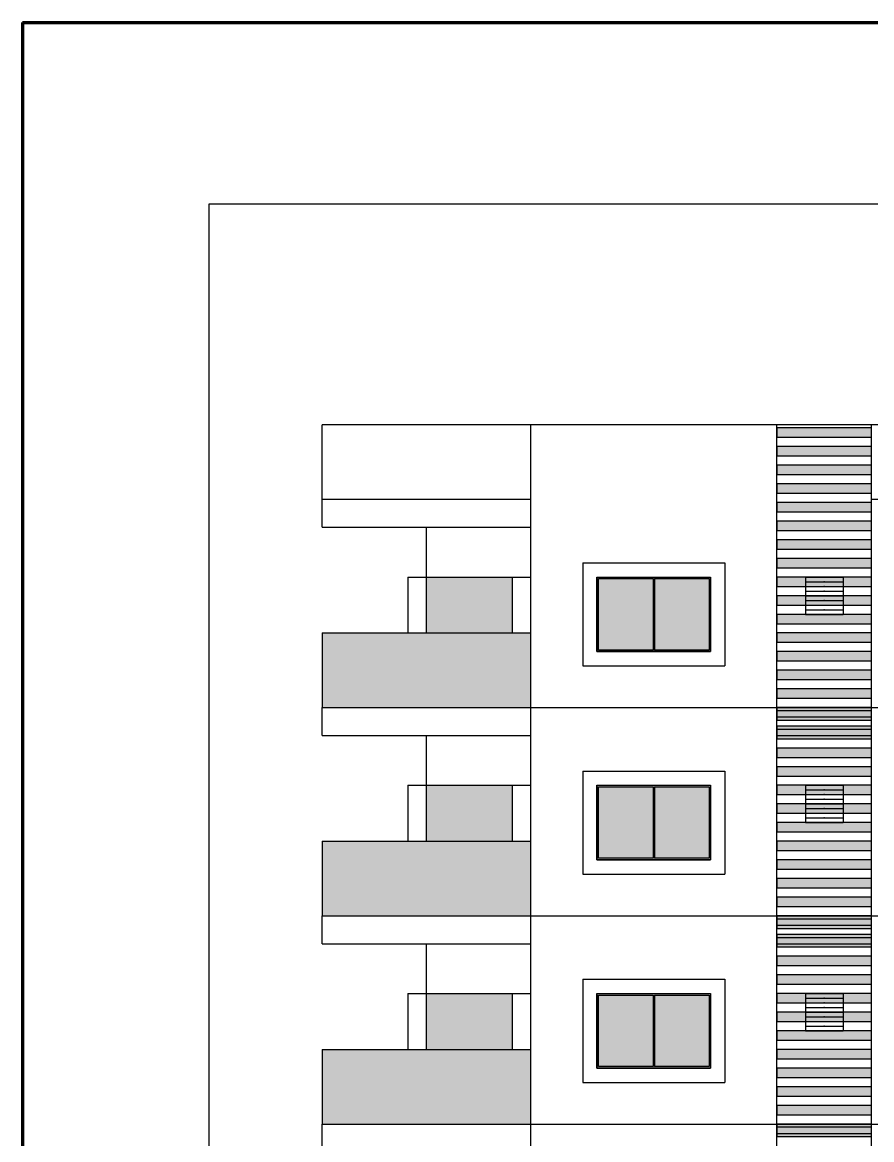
# Model space of a CAD drawing. Header units: metres. Extents: x 619 to 842, y 1450 to 1542.
# Drawn here: x 697.71 to 711.38, y 1523.83 to 1541.81 of the extents above; entities that cross this region are included whole.
import ezdxf

# ---------------------------------------------------------------- set-up
doc = ezdxf.new("R2010")
doc.units = ezdxf.units.M
doc.header["$LTSCALE"] = 0.5
doc.header["$MEASUREMENT"] = 0
doc.layers.add('_Floor', color=153, linetype='Continuous')

msp = doc.modelspace()

# ---------------------------------------------------------------- hatches: boundary and pattern name
h = msp.add_hatch(color=9)
h.dxf.hatch_style = 1
h.paths.add_polyline_path([(711.37715, 1535.28149), (709.85308, 1535.28149), (709.85308, 1535.13149), (711.37715, 1535.13149)])
h = msp.add_hatch(color=9)
h.dxf.hatch_style = 1
h.paths.add_polyline_path([(711.37715, 1534.98149), (709.85308, 1534.98149), (709.85308, 1534.83149), (711.37715, 1534.83149)])
h = msp.add_hatch(color=9)
h.dxf.hatch_style = 1
h.paths.add_polyline_path([(711.37715, 1534.68149), (709.85308, 1534.68149), (709.85308, 1534.53149), (711.37715, 1534.53149)])
h = msp.add_hatch(color=9)
h.dxf.hatch_style = 1
h.paths.add_polyline_path([(711.37715, 1534.38149), (709.85308, 1534.38149), (709.85308, 1534.23149), (711.37715, 1534.23149)])
h = msp.add_hatch(color=9)
h.dxf.hatch_style = 1
h.paths.add_polyline_path([(711.37715, 1534.08149), (709.85308, 1534.08149), (709.85308, 1533.93149), (711.37715, 1533.93149)])
h = msp.add_hatch(color=9)
h.dxf.hatch_style = 1
h.paths.add_polyline_path([(711.37715, 1533.78149), (709.85308, 1533.78149), (709.85308, 1533.63149), (711.37715, 1533.63149)])
h = msp.add_hatch(color=9)
h.dxf.hatch_style = 1
h.paths.add_polyline_path([(711.37715, 1533.48149), (709.85308, 1533.48149), (709.85308, 1533.33149), (711.37715, 1533.33149)])
h = msp.add_hatch(color=9)
h.dxf.hatch_style = 1
h.paths.add_polyline_path([(711.37715, 1533.18149), (709.85308, 1533.18149), (709.85308, 1533.03149), (711.37715, 1533.03149)])
h = msp.add_hatch(color=131)
h.dxf.hatch_style = 1
h.paths.add_polyline_path([(705.89048, 1530.78149), (705.89048, 1531.98149), (702.53752, 1531.98149), (702.53752, 1530.78149)])
h.paths.add_polyline_path([(707.85928, 1532.85649), (706.98233, 1532.85649), (706.98233, 1531.70649), (707.85928, 1531.70649)])
h.paths.add_polyline_path([(707.88428, 1531.70649), (708.76122, 1531.70649), (708.76122, 1532.85649), (707.88428, 1532.85649)])
h.paths.add_polyline_path([(713.66326, 1531.98149), (713.66326, 1532.78149), (712.23919, 1532.78149), (712.23919, 1531.98149)])
h.paths.add_polyline_path([(715.08733, 1531.98149), (715.08733, 1532.78149), (713.68826, 1532.78149), (713.68826, 1531.98149)])
h.paths.add_polyline_path([(712.3288, 1531.90649), (712.3288, 1531.77836), (713.66326, 1531.77836), (713.66326, 1531.90649)])
h.paths.add_polyline_path([(713.68826, 1531.90649), (713.68826, 1531.77836), (714.99772, 1531.77836), (714.99772, 1531.90649)])
h.paths.add_polyline_path([(713.68826, 1531.75336), (713.68826, 1531.63774), (715.08733, 1531.63774), (715.08733, 1531.75336), (715.03435, 1531.75336), (715.03435, 1531.74315), (714.99772, 1531.74315), (714.99772, 1531.75336)])
h.paths.add_polyline_path([(712.3288, 1531.75336), (712.3288, 1531.74315), (712.29218, 1531.74315), (712.29218, 1531.75336), (712.23919, 1531.75336), (712.23919, 1531.63774), (713.66326, 1531.63774), (713.66326, 1531.75336)])
h.paths.add_polyline_path([(713.66326, 1531.49711), (713.66326, 1531.61274), (712.23919, 1531.61274), (712.23919, 1531.49711)])
h.paths.add_polyline_path([(713.68826, 1531.61274), (713.68826, 1531.49711), (715.08733, 1531.49711), (715.08733, 1531.61274)])
h.paths.add_polyline_path([(715.08733, 1531.35649), (715.08733, 1531.47211), (713.68826, 1531.47211), (713.68826, 1531.35649)])
h.paths.add_polyline_path([(712.23919, 1531.77836), (712.29218, 1531.77836), (712.29218, 1531.90649), (712.23919, 1531.90649)])
h.paths.add_polyline_path([(715.08733, 1531.77836), (715.08733, 1531.90649), (715.03435, 1531.90649), (715.03435, 1531.77836)])
h.paths.add_polyline_path([(713.66326, 1531.35649), (713.66326, 1531.47211), (712.23919, 1531.47211), (712.23919, 1531.35649)])
h.paths.add_polyline_path([(713.66326, 1531.21586), (713.66326, 1531.33149), (712.23919, 1531.33149), (712.23919, 1531.21586)])
h.paths.add_polyline_path([(713.66326, 1531.07524), (713.66326, 1531.19086), (712.23919, 1531.19086), (712.23919, 1531.07524)])
h.paths.add_polyline_path([(713.68826, 1531.19086), (713.68826, 1531.07524), (715.08733, 1531.07524), (715.08733, 1531.19086)])
h.paths.add_polyline_path([(713.68826, 1531.33149), (713.68826, 1531.21586), (715.08733, 1531.21586), (715.08733, 1531.33149)])
h.paths.add_polyline_path([(712.23919, 1530.90961), (712.23919, 1530.78149), (713.66326, 1530.78149), (713.66326, 1530.90961)])
h.paths.add_polyline_path([(713.66326, 1530.93461), (713.66326, 1531.05024), (712.23919, 1531.05024), (712.23919, 1530.93461)])
h.paths.add_polyline_path([(715.08733, 1530.93461), (715.08733, 1531.05024), (713.68826, 1531.05024), (713.68826, 1530.93461)])
h.paths.add_polyline_path([(715.08733, 1530.78149), (715.08733, 1530.90961), (713.68826, 1530.90961), (713.68826, 1530.78149)])
h.paths.add_polyline_path([(717.76576, 1532.85649), (717.19363, 1532.85649), (717.19363, 1531.98149), (717.76576, 1531.98149)])
h.paths.add_polyline_path([(717.79076, 1531.98149), (718.36289, 1531.98149), (718.36289, 1532.85649), (717.79076, 1532.85649)])
at = {"true_color": 0x9898cc}
h = msp.add_hatch(color=253, dxfattribs=at)
h.dxf.hatch_style = 1
h.paths.add_polyline_path([(704.214, 1532.88149), (704.214, 1531.98149), (705.59048, 1531.98149), (705.59048, 1532.88149)])
h.paths.add_polyline_path([(736.82919, 1531.98149), (736.82919, 1532.88149), (736.74048, 1532.88149), (735.45271, 1532.88149), (735.45271, 1531.98149)])
at = {"true_color": 0x636466}
h = msp.add_hatch(color=251, dxfattribs=at)
h.dxf.hatch_style = 1
h.paths.add_polyline_path([(706.95733, 1531.68149), (708.78622, 1531.68149), (708.78622, 1532.88149), (706.95733, 1532.88149)])
h.paths.add_polyline_path([(707.85928, 1532.85649), (706.98233, 1532.85649), (706.98233, 1531.70649), (707.85928, 1531.70649)], flags=16)
h.paths.add_polyline_path([(707.88428, 1532.85649), (708.76122, 1532.85649), (708.76122, 1531.70649), (707.88428, 1531.70649)], flags=16)
h = msp.add_hatch(color=9)
h.dxf.hatch_style = 1
h.paths.add_polyline_path([(711.37715, 1532.88149), (709.85308, 1532.88149), (709.85308, 1532.73149), (711.37715, 1532.73149)])
h = msp.add_hatch(color=9)
h.dxf.hatch_style = 1
h.paths.add_polyline_path([(711.37715, 1532.58149), (709.85308, 1532.58149), (709.85308, 1532.43149), (711.37715, 1532.43149)])
h = msp.add_hatch(color=9)
h.dxf.hatch_style = 1
h.paths.add_polyline_path([(711.37715, 1532.28149), (709.85308, 1532.28149), (709.85308, 1532.13149), (711.37715, 1532.13149)])
h = msp.add_hatch(color=9)
h.dxf.hatch_style = 1
h.paths.add_polyline_path([(711.37715, 1531.98149), (709.85308, 1531.98149), (709.85308, 1531.83149), (711.37715, 1531.83149)])
h = msp.add_hatch(color=9)
h.dxf.hatch_style = 1
h.paths.add_polyline_path([(711.37715, 1531.68149), (709.85308, 1531.68149), (709.85308, 1531.53149), (711.37715, 1531.53149)])
h = msp.add_hatch(color=9)
h.dxf.hatch_style = 1
h.paths.add_polyline_path([(711.37715, 1531.38149), (709.85308, 1531.38149), (709.85308, 1531.23149), (711.37715, 1531.23149)])
h = msp.add_hatch(color=9)
h.dxf.hatch_style = 1
h.paths.add_polyline_path([(711.37715, 1531.08149), (709.85308, 1531.08149), (709.85308, 1530.93149), (711.37715, 1530.93149)])
h = msp.add_hatch(color=9)
h.dxf.hatch_style = 1
h.paths.add_polyline_path([(711.37715, 1530.78149), (709.85308, 1530.78149), (709.85308, 1530.63149), (711.37715, 1530.63149)])
h = msp.add_hatch(color=9)
h.dxf.hatch_style = 1
h.paths.add_polyline_path([(711.37715, 1530.72949), (709.85308, 1530.72949), (709.85308, 1530.57949), (711.37715, 1530.57949)])
h = msp.add_hatch(color=9)
h.dxf.hatch_style = 1
h.paths.add_polyline_path([(711.37715, 1530.48149), (709.85308, 1530.48149), (709.85308, 1530.33149), (711.37715, 1530.33149)])
h = msp.add_hatch(color=9)
h.dxf.hatch_style = 1
h.paths.add_polyline_path([(711.37715, 1530.42949), (709.85308, 1530.42949), (709.85308, 1530.27949), (711.37715, 1530.27949)])
h = msp.add_hatch(color=9)
h.dxf.hatch_style = 1
h.paths.add_polyline_path([(711.37715, 1530.12949), (709.85308, 1530.12949), (709.85308, 1529.97949), (711.37715, 1529.97949)])
h = msp.add_hatch(color=9)
h.dxf.hatch_style = 1
h.paths.add_polyline_path([(711.37715, 1529.82949), (709.85308, 1529.82949), (709.85308, 1529.67949), (711.37715, 1529.67949)])
h = msp.add_hatch(color=131)
h.dxf.hatch_style = 1
h.paths.add_polyline_path([(705.89048, 1527.42949), (705.89048, 1528.62949), (702.53752, 1528.62949), (702.53752, 1527.42949)])
h.paths.add_polyline_path([(707.85928, 1529.50449), (706.98233, 1529.50449), (706.98233, 1528.35449), (707.85928, 1528.35449)])
h.paths.add_polyline_path([(707.88428, 1528.35449), (708.76122, 1528.35449), (708.76122, 1529.50449), (707.88428, 1529.50449)])
h.paths.add_polyline_path([(713.66326, 1528.62949), (713.66326, 1529.42949), (712.23919, 1529.42949), (712.23919, 1528.62949)])
h.paths.add_polyline_path([(715.08733, 1528.62949), (715.08733, 1529.42949), (713.68826, 1529.42949), (713.68826, 1528.62949)])
h.paths.add_polyline_path([(712.3288, 1528.55449), (712.3288, 1528.42636), (713.66326, 1528.42636), (713.66326, 1528.55449)])
h.paths.add_polyline_path([(713.68826, 1528.55449), (713.68826, 1528.42636), (714.99772, 1528.42636), (714.99772, 1528.55449)])
h.paths.add_polyline_path([(713.68826, 1528.40136), (713.68826, 1528.28574), (715.08733, 1528.28574), (715.08733, 1528.40136), (715.03435, 1528.40136), (715.03435, 1528.39115), (714.99772, 1528.39115), (714.99772, 1528.40136)])
h.paths.add_polyline_path([(712.3288, 1528.40136), (712.3288, 1528.39115), (712.29218, 1528.39115), (712.29218, 1528.40136), (712.23919, 1528.40136), (712.23919, 1528.28574), (713.66326, 1528.28574), (713.66326, 1528.40136)])
h.paths.add_polyline_path([(713.66326, 1528.14511), (713.66326, 1528.26074), (712.23919, 1528.26074), (712.23919, 1528.14511)])
h.paths.add_polyline_path([(713.68826, 1528.26074), (713.68826, 1528.14511), (715.08733, 1528.14511), (715.08733, 1528.26074)])
h.paths.add_polyline_path([(715.08733, 1528.00449), (715.08733, 1528.12011), (713.68826, 1528.12011), (713.68826, 1528.00449)])
h.paths.add_polyline_path([(712.23919, 1528.42636), (712.29218, 1528.42636), (712.29218, 1528.55449), (712.23919, 1528.55449)])
h.paths.add_polyline_path([(715.08733, 1528.42636), (715.08733, 1528.55449), (715.03435, 1528.55449), (715.03435, 1528.42636)])
h.paths.add_polyline_path([(713.66326, 1528.00449), (713.66326, 1528.12011), (712.23919, 1528.12011), (712.23919, 1528.00449)])
h.paths.add_polyline_path([(713.66326, 1527.86386), (713.66326, 1527.97949), (712.23919, 1527.97949), (712.23919, 1527.86386)])
h.paths.add_polyline_path([(713.66326, 1527.72324), (713.66326, 1527.83886), (712.23919, 1527.83886), (712.23919, 1527.72324)])
h.paths.add_polyline_path([(713.68826, 1527.83886), (713.68826, 1527.72324), (715.08733, 1527.72324), (715.08733, 1527.83886)])
h.paths.add_polyline_path([(713.68826, 1527.97949), (713.68826, 1527.86386), (715.08733, 1527.86386), (715.08733, 1527.97949)])
h.paths.add_polyline_path([(712.23919, 1527.55761), (712.23919, 1527.42949), (713.66326, 1527.42949), (713.66326, 1527.55761)])
h.paths.add_polyline_path([(713.66326, 1527.58261), (713.66326, 1527.69824), (712.23919, 1527.69824), (712.23919, 1527.58261)])
h.paths.add_polyline_path([(715.08733, 1527.58261), (715.08733, 1527.69824), (713.68826, 1527.69824), (713.68826, 1527.58261)])
h.paths.add_polyline_path([(715.08733, 1527.42949), (715.08733, 1527.55761), (713.68826, 1527.55761), (713.68826, 1527.42949)])
h.paths.add_polyline_path([(717.76576, 1529.50449), (717.19363, 1529.50449), (717.19363, 1528.62949), (717.76576, 1528.62949)])
h.paths.add_polyline_path([(717.79076, 1528.62949), (718.36289, 1528.62949), (718.36289, 1529.50449), (717.79076, 1529.50449)])
at = {"true_color": 0x9898cc}
h = msp.add_hatch(color=253, dxfattribs=at)
h.dxf.hatch_style = 1
h.paths.add_polyline_path([(704.214, 1529.52949), (704.214, 1528.62949), (705.59048, 1528.62949), (705.59048, 1529.52949)])
h.paths.add_polyline_path([(736.82919, 1528.62949), (736.82919, 1529.52949), (736.74048, 1529.52949), (735.45271, 1529.52949), (735.45271, 1528.62949)])
at = {"true_color": 0x636466}
h = msp.add_hatch(color=251, dxfattribs=at)
h.dxf.hatch_style = 1
h.paths.add_polyline_path([(706.95733, 1528.32949), (708.78622, 1528.32949), (708.78622, 1529.52949), (706.95733, 1529.52949)])
h.paths.add_polyline_path([(707.85928, 1529.50449), (706.98233, 1529.50449), (706.98233, 1528.35449), (707.85928, 1528.35449)], flags=16)
h.paths.add_polyline_path([(707.88428, 1529.50449), (708.76122, 1529.50449), (708.76122, 1528.35449), (707.88428, 1528.35449)], flags=16)
h = msp.add_hatch(color=9)
h.dxf.hatch_style = 1
h.paths.add_polyline_path([(711.37715, 1529.52949), (709.85308, 1529.52949), (709.85308, 1529.37949), (711.37715, 1529.37949)])
h = msp.add_hatch(color=9)
h.dxf.hatch_style = 1
h.paths.add_polyline_path([(711.37715, 1529.22949), (709.85308, 1529.22949), (709.85308, 1529.07949), (711.37715, 1529.07949)])
h = msp.add_hatch(color=9)
h.dxf.hatch_style = 1
h.paths.add_polyline_path([(711.37715, 1528.92949), (709.85308, 1528.92949), (709.85308, 1528.77949), (711.37715, 1528.77949)])
h = msp.add_hatch(color=9)
h.dxf.hatch_style = 1
h.paths.add_polyline_path([(711.37715, 1528.62949), (709.85308, 1528.62949), (709.85308, 1528.47949), (711.37715, 1528.47949)])
h = msp.add_hatch(color=9)
h.dxf.hatch_style = 1
h.paths.add_polyline_path([(711.37715, 1528.32949), (709.85308, 1528.32949), (709.85308, 1528.17949), (711.37715, 1528.17949)])
h = msp.add_hatch(color=9)
h.dxf.hatch_style = 1
h.paths.add_polyline_path([(711.37715, 1528.02949), (709.85308, 1528.02949), (709.85308, 1527.87949), (711.37715, 1527.87949)])
h = msp.add_hatch(color=9)
h.dxf.hatch_style = 1
h.paths.add_polyline_path([(711.37715, 1527.72949), (709.85308, 1527.72949), (709.85308, 1527.57949), (711.37715, 1527.57949)])
h = msp.add_hatch(color=9)
h.dxf.hatch_style = 1
h.paths.add_polyline_path([(711.37715, 1527.42949), (709.85308, 1527.42949), (709.85308, 1527.27949), (711.37715, 1527.27949)])
h = msp.add_hatch(color=9)
h.dxf.hatch_style = 1
h.paths.add_polyline_path([(711.37715, 1527.37749), (709.85308, 1527.37749), (709.85308, 1527.22749), (711.37715, 1527.22749)])
h = msp.add_hatch(color=9)
h.dxf.hatch_style = 1
h.paths.add_polyline_path([(711.37715, 1527.12949), (709.85308, 1527.12949), (709.85308, 1526.97949), (711.37715, 1526.97949)])
h = msp.add_hatch(color=9)
h.dxf.hatch_style = 1
h.paths.add_polyline_path([(711.37715, 1527.07749), (709.85308, 1527.07749), (709.85308, 1526.92749), (711.37715, 1526.92749)])
h = msp.add_hatch(color=9)
h.dxf.hatch_style = 1
h.paths.add_polyline_path([(711.37715, 1526.77749), (709.85308, 1526.77749), (709.85308, 1526.62749), (711.37715, 1526.62749)])
h = msp.add_hatch(color=9)
h.dxf.hatch_style = 1
h.paths.add_polyline_path([(711.37715, 1526.47749), (709.85308, 1526.47749), (709.85308, 1526.32749), (711.37715, 1526.32749)])
h = msp.add_hatch(color=131)
h.dxf.hatch_style = 1
h.paths.add_polyline_path([(705.89048, 1524.07749), (705.89048, 1525.27749), (702.53752, 1525.27749), (702.53752, 1524.07749)])
h.paths.add_polyline_path([(707.85928, 1526.15249), (706.98233, 1526.15249), (706.98233, 1525.00249), (707.85928, 1525.00249)])
h.paths.add_polyline_path([(707.88428, 1525.00249), (708.76122, 1525.00249), (708.76122, 1526.15249), (707.88428, 1526.15249)])
h.paths.add_polyline_path([(713.66326, 1525.27749), (713.66326, 1526.07749), (712.23919, 1526.07749), (712.23919, 1525.27749)])
h.paths.add_polyline_path([(715.08733, 1525.27749), (715.08733, 1526.07749), (713.68826, 1526.07749), (713.68826, 1525.27749)])
h.paths.add_polyline_path([(712.3288, 1525.20249), (712.3288, 1525.07436), (713.66326, 1525.07436), (713.66326, 1525.20249)])
h.paths.add_polyline_path([(713.68826, 1525.20249), (713.68826, 1525.07436), (714.99772, 1525.07436), (714.99772, 1525.20249)])
h.paths.add_polyline_path([(713.68826, 1525.04936), (713.68826, 1524.93374), (715.08733, 1524.93374), (715.08733, 1525.04936), (715.03435, 1525.04936), (715.03435, 1525.03915), (714.99772, 1525.03915), (714.99772, 1525.04936)])
h.paths.add_polyline_path([(712.3288, 1525.04936), (712.3288, 1525.03915), (712.29218, 1525.03915), (712.29218, 1525.04936), (712.23919, 1525.04936), (712.23919, 1524.93374), (713.66326, 1524.93374), (713.66326, 1525.04936)])
h.paths.add_polyline_path([(713.66326, 1524.79311), (713.66326, 1524.90874), (712.23919, 1524.90874), (712.23919, 1524.79311)])
h.paths.add_polyline_path([(713.68826, 1524.90874), (713.68826, 1524.79311), (715.08733, 1524.79311), (715.08733, 1524.90874)])
h.paths.add_polyline_path([(715.08733, 1524.65249), (715.08733, 1524.76811), (713.68826, 1524.76811), (713.68826, 1524.65249)])
h.paths.add_polyline_path([(712.23919, 1525.07436), (712.29218, 1525.07436), (712.29218, 1525.20249), (712.23919, 1525.20249)])
h.paths.add_polyline_path([(715.08733, 1525.07436), (715.08733, 1525.20249), (715.03435, 1525.20249), (715.03435, 1525.07436)])
h.paths.add_polyline_path([(713.66326, 1524.65249), (713.66326, 1524.76811), (712.23919, 1524.76811), (712.23919, 1524.65249)])
h.paths.add_polyline_path([(713.66326, 1524.51186), (713.66326, 1524.62749), (712.23919, 1524.62749), (712.23919, 1524.51186)])
h.paths.add_polyline_path([(713.66326, 1524.37124), (713.66326, 1524.48686), (712.23919, 1524.48686), (712.23919, 1524.37124)])
h.paths.add_polyline_path([(713.68826, 1524.48686), (713.68826, 1524.37124), (715.08733, 1524.37124), (715.08733, 1524.48686)])
h.paths.add_polyline_path([(713.68826, 1524.62749), (713.68826, 1524.51186), (715.08733, 1524.51186), (715.08733, 1524.62749)])
h.paths.add_polyline_path([(712.23919, 1524.20561), (712.23919, 1524.07749), (713.66326, 1524.07749), (713.66326, 1524.20561)])
h.paths.add_polyline_path([(713.66326, 1524.23061), (713.66326, 1524.34624), (712.23919, 1524.34624), (712.23919, 1524.23061)])
h.paths.add_polyline_path([(715.08733, 1524.23061), (715.08733, 1524.34624), (713.68826, 1524.34624), (713.68826, 1524.23061)])
h.paths.add_polyline_path([(715.08733, 1524.07749), (715.08733, 1524.20561), (713.68826, 1524.20561), (713.68826, 1524.07749)])
h.paths.add_polyline_path([(717.76576, 1526.15249), (717.19363, 1526.15249), (717.19363, 1525.27749), (717.76576, 1525.27749)])
h.paths.add_polyline_path([(717.79076, 1525.27749), (718.36289, 1525.27749), (718.36289, 1526.15249), (717.79076, 1526.15249)])
at = {"true_color": 0x9898cc}
h = msp.add_hatch(color=253, dxfattribs=at)
h.dxf.hatch_style = 1
h.paths.add_polyline_path([(704.214, 1526.17749), (704.214, 1525.27749), (705.59048, 1525.27749), (705.59048, 1526.17749)])
h.paths.add_polyline_path([(736.82919, 1525.27749), (736.82919, 1526.17749), (736.74048, 1526.17749), (735.45271, 1526.17749), (735.45271, 1525.27749)])
at = {"true_color": 0x636466}
h = msp.add_hatch(color=251, dxfattribs=at)
h.dxf.hatch_style = 1
h.paths.add_polyline_path([(706.95733, 1524.97749), (708.78622, 1524.97749), (708.78622, 1526.17749), (706.95733, 1526.17749)])
h.paths.add_polyline_path([(707.85928, 1526.15249), (706.98233, 1526.15249), (706.98233, 1525.00249), (707.85928, 1525.00249)], flags=16)
h.paths.add_polyline_path([(707.88428, 1526.15249), (708.76122, 1526.15249), (708.76122, 1525.00249), (707.88428, 1525.00249)], flags=16)
h = msp.add_hatch(color=9)
h.dxf.hatch_style = 1
h.paths.add_polyline_path([(711.37715, 1526.17749), (709.85308, 1526.17749), (709.85308, 1526.02749), (711.37715, 1526.02749)])
h = msp.add_hatch(color=9)
h.dxf.hatch_style = 1
h.paths.add_polyline_path([(711.37715, 1525.87749), (709.85308, 1525.87749), (709.85308, 1525.72749), (711.37715, 1525.72749)])
h = msp.add_hatch(color=9)
h.dxf.hatch_style = 1
h.paths.add_polyline_path([(711.37715, 1525.57749), (709.85308, 1525.57749), (709.85308, 1525.42749), (711.37715, 1525.42749)])
h = msp.add_hatch(color=9)
h.dxf.hatch_style = 1
h.paths.add_polyline_path([(711.37715, 1525.27749), (709.85308, 1525.27749), (709.85308, 1525.12749), (711.37715, 1525.12749)])
h = msp.add_hatch(color=9)
h.dxf.hatch_style = 1
h.paths.add_polyline_path([(711.37715, 1524.97749), (709.85308, 1524.97749), (709.85308, 1524.82749), (711.37715, 1524.82749)])
h = msp.add_hatch(color=9)
h.dxf.hatch_style = 1
h.paths.add_polyline_path([(711.37715, 1524.67749), (709.85308, 1524.67749), (709.85308, 1524.52749), (711.37715, 1524.52749)])
h = msp.add_hatch(color=9)
h.dxf.hatch_style = 1
h.paths.add_polyline_path([(711.37715, 1524.37749), (709.85308, 1524.37749), (709.85308, 1524.22749), (711.37715, 1524.22749)])
h = msp.add_hatch(color=9)
h.dxf.hatch_style = 1
h.paths.add_polyline_path([(711.37715, 1524.07749), (709.85308, 1524.07749), (709.85308, 1523.92749), (711.37715, 1523.92749)])
h = msp.add_hatch(color=9)
h.dxf.hatch_style = 1
h.paths.add_polyline_path([(711.37715, 1524.02549), (709.85308, 1524.02549), (709.85308, 1523.87549), (711.37715, 1523.87549)])

# ---------------------------------------------------------------- linework, layer by layer
at = {"lineweight": 80}
for q in [(697.71083, 1459.27297), (828.58574, 1541.81002)]:
    msp.add_line((697.71083, 1541.81002), q, dxfattribs=at)
for p, q in [((738.50567, 1535.33349), (702.53752, 1535.33349)), ((702.53752, 1534.13349), (702.53752, 1535.33349)), ((705.89048, 1534.13349), (705.89048, 1535.33349)), ((709.85308, 1513.57149), (709.85308, 1535.33349)), ((711.37715, 1535.28149), (709.85308, 1535.28149)), ((709.85308, 1535.28149), (709.85308, 1535.13149)), ((711.37715, 1513.57149), (711.37715, 1535.33349)), ((711.37715, 1535.13149), (711.37715, 1535.28149)), ((709.85308, 1535.13149), (711.37715, 1535.13149)), ((711.37715, 1534.98149), (709.85308, 1534.98149)), ((709.85308, 1534.98149), (709.85308, 1534.83149)), ((711.37715, 1534.83149), (711.37715, 1534.98149)), ((709.85308, 1534.83149), (711.37715, 1534.83149)), ((711.37715, 1534.68149), (709.85308, 1534.68149)), ((709.85308, 1534.68149), (709.85308, 1534.53149)), ((711.37715, 1534.53149), (711.37715, 1534.68149)), ((709.85308, 1534.53149), (711.37715, 1534.53149)), ((711.37715, 1534.38149), (709.85308, 1534.38149)), ((709.85308, 1534.38149), (709.85308, 1534.23149)), ((711.37715, 1534.23149), (711.37715, 1534.38149)), ((709.85308, 1534.23149), (711.37715, 1534.23149)), ((702.53752, 1533.68349), (702.53752, 1534.13349)), ((702.53752, 1534.13349), (705.89048, 1534.13349)), ((705.89048, 1530.78149), (705.89048, 1534.13349)), ((711.37715, 1534.08149), (709.85308, 1534.08149)), ((709.85308, 1534.08149), (709.85308, 1533.93149)), ((711.37715, 1534.13349), (720.52159, 1534.13349)), ((711.37715, 1533.93149), (711.37715, 1534.08149)), ((709.85308, 1533.93149), (711.37715, 1533.93149)), ((702.53752, 1533.68349), (705.89048, 1533.68349)), ((704.214, 1531.98149), (704.214, 1533.68349)), ((711.37715, 1533.78149), (709.85308, 1533.78149)), ((709.85308, 1533.78149), (709.85308, 1533.63149)), ((711.37715, 1533.63149), (711.37715, 1533.78149)), ((709.85308, 1533.63149), (711.37715, 1533.63149)), ((711.37715, 1533.48149), (709.85308, 1533.48149)), ((709.85308, 1533.48149), (709.85308, 1533.33149)), ((711.37715, 1533.33149), (711.37715, 1533.48149)), ((709.85308, 1533.33149), (711.37715, 1533.33149)), ((706.72733, 1533.11149), (706.72733, 1531.45149)), ((706.72733, 1533.11149), (709.01622, 1533.11149)), ((709.01622, 1533.11149), (709.01622, 1531.45149)), ((711.37715, 1533.18149), (709.85308, 1533.18149)), ((709.85308, 1533.18149), (709.85308, 1533.03149)), ((711.37715, 1533.03149), (711.37715, 1533.18149)), ((709.85308, 1533.03149), (711.37715, 1533.03149)), ((703.914, 1532.88149), (703.914, 1531.98149)), ((703.914, 1532.88149), (704.30271, 1532.88149)), ((704.214, 1532.88149), (705.89048, 1532.88149)), ((705.59048, 1532.88149), (705.59048, 1531.98149)), ((706.95733, 1532.88149), (706.95733, 1531.68149)), ((706.95733, 1532.88149), (708.78622, 1532.88149)), ((707.85928, 1532.85649), (707.85928, 1531.70649)), ((707.88428, 1532.85649), (707.88428, 1531.70649)), ((708.78622, 1532.88149), (708.78622, 1531.68149)), ((711.37715, 1532.88149), (709.85308, 1532.88149)), ((709.85308, 1532.88149), (709.85308, 1532.73149)), ((710.3103, 1532.88149), (710.3103, 1532.28149)), ((710.3103, 1532.88149), (710.91993, 1532.88149)), ((710.3103, 1532.80649), (710.91993, 1532.80649)), ((710.91993, 1532.88149), (710.91993, 1532.28149)), ((711.37715, 1532.73149), (711.37715, 1532.88149)), ((709.85308, 1532.73149), (711.37715, 1532.73149)), ((711.37715, 1532.58149), (709.85308, 1532.58149)), ((709.85308, 1532.58149), (709.85308, 1532.43149)), ((710.3103, 1532.73149), (710.91993, 1532.73149)), ((710.3103, 1532.65649), (710.91993, 1532.65649)), ((710.3103, 1532.58149), (710.91993, 1532.58149)), ((711.37715, 1532.43149), (711.37715, 1532.58149)), ((709.85308, 1532.43149), (711.37715, 1532.43149)), ((710.3103, 1532.50649), (710.91993, 1532.50649)), ((710.3103, 1532.43149), (710.91993, 1532.43149)), ((711.37715, 1532.28149), (709.85308, 1532.28149)), ((709.85308, 1532.28149), (709.85308, 1532.13149)), ((710.3103, 1532.35649), (710.91993, 1532.35649)), ((710.3103, 1532.28149), (710.91993, 1532.28149)), ((711.37715, 1532.13149), (711.37715, 1532.28149)), ((709.85308, 1532.13149), (711.37715, 1532.13149)), ((702.53752, 1531.98149), (702.53752, 1530.78149)), ((702.53752, 1531.98149), (705.89048, 1531.98149)), ((711.37715, 1531.98149), (709.85308, 1531.98149)), ((709.85308, 1531.98149), (709.85308, 1531.83149)), ((711.37715, 1531.83149), (711.37715, 1531.98149)), ((706.95733, 1531.68149), (708.78622, 1531.68149)), ((709.85308, 1531.83149), (711.37715, 1531.83149)), ((711.37715, 1531.68149), (709.85308, 1531.68149)), ((709.85308, 1531.68149), (709.85308, 1531.53149)), ((711.37715, 1531.53149), (711.37715, 1531.68149)), ((709.85308, 1531.53149), (711.37715, 1531.53149)), ((706.72733, 1531.45149), (709.01622, 1531.45149)), ((711.37715, 1531.38149), (709.85308, 1531.38149)), ((709.85308, 1531.38149), (709.85308, 1531.23149)), ((711.37715, 1531.23149), (711.37715, 1531.38149)), ((709.85308, 1531.23149), (711.37715, 1531.23149)), ((711.37715, 1531.08149), (709.85308, 1531.08149)), ((709.85308, 1531.08149), (709.85308, 1530.93149)), ((711.37715, 1530.93149), (711.37715, 1531.08149)), ((702.53752, 1530.33149), (702.53752, 1530.78149)), ((702.53752, 1530.78149), (720.52159, 1530.78149)), ((702.53752, 1530.78149), (709.85308, 1530.78149)), ((704.214, 1530.78149), (709.85308, 1530.78149)), ((705.89048, 1527.42949), (705.89048, 1530.78149)), ((709.85308, 1530.93149), (711.37715, 1530.93149)), ((711.37715, 1530.78149), (709.85308, 1530.78149)), ((709.85308, 1530.78149), (709.85308, 1530.63149)), ((711.37715, 1530.78149), (729.66604, 1530.78149)), ((711.37715, 1530.63149), (711.37715, 1530.78149)), ((711.37715, 1530.72949), (709.85308, 1530.72949)), ((709.85308, 1530.72949), (709.85308, 1530.57949)), ((709.85308, 1530.63149), (711.37715, 1530.63149)), ((709.85308, 1530.57949), (711.37715, 1530.57949)), ((710.61511, 1530.63149), (710.913, 1530.63149)), ((711.37715, 1530.57949), (711.37715, 1530.72949)), ((711.37715, 1530.48149), (709.85308, 1530.48149)), ((709.85308, 1530.48149), (709.85308, 1530.33149)), ((711.37715, 1530.42949), (709.85308, 1530.42949)), ((709.85308, 1530.42949), (709.85308, 1530.27949)), ((711.37715, 1530.33149), (711.37715, 1530.48149)), ((711.37715, 1530.27949), (711.37715, 1530.42949)), ((702.53752, 1530.33149), (705.89048, 1530.33149)), ((704.214, 1528.62949), (704.214, 1530.33149)), ((709.85308, 1530.33149), (711.37715, 1530.33149)), ((709.85308, 1530.27949), (711.37715, 1530.27949)), ((711.37715, 1530.12949), (709.85308, 1530.12949)), ((709.85308, 1530.12949), (709.85308, 1529.97949)), ((711.37715, 1529.97949), (711.37715, 1530.12949)), ((709.85308, 1529.97949), (711.37715, 1529.97949)), ((706.72733, 1529.75949), (706.72733, 1528.09949)), ((706.72733, 1529.75949), (709.01622, 1529.75949)), ((709.01622, 1529.75949), (709.01622, 1528.09949)), ((711.37715, 1529.82949), (709.85308, 1529.82949)), ((709.85308, 1529.82949), (709.85308, 1529.67949)), ((709.85308, 1529.67949), (711.37715, 1529.67949)), ((711.37715, 1529.67949), (711.37715, 1529.82949)), ((703.914, 1529.52949), (703.914, 1528.62949)), ((703.914, 1529.52949), (704.30271, 1529.52949)), ((704.214, 1529.52949), (705.89048, 1529.52949)), ((705.59048, 1529.52949), (705.59048, 1528.62949)), ((706.95733, 1529.52949), (706.95733, 1528.32949)), ((706.95733, 1529.52949), (708.78622, 1529.52949)), ((707.85928, 1529.50449), (707.85928, 1528.35449)), ((707.88428, 1529.50449), (707.88428, 1528.35449)), ((708.78622, 1529.52949), (708.78622, 1528.32949)), ((711.37715, 1529.52949), (709.85308, 1529.52949)), ((709.85308, 1529.52949), (709.85308, 1529.37949)), ((710.3103, 1529.52949), (710.3103, 1528.92949)), ((710.3103, 1529.52949), (710.91993, 1529.52949)), ((710.91993, 1529.52949), (710.91993, 1528.92949)), ((711.37715, 1529.37949), (711.37715, 1529.52949)), ((709.85308, 1529.37949), (711.37715, 1529.37949)), ((710.3103, 1529.45449), (710.91993, 1529.45449)), ((710.3103, 1529.37949), (710.91993, 1529.37949)), ((711.37715, 1529.22949), (709.85308, 1529.22949)), ((709.85308, 1529.22949), (709.85308, 1529.07949)), ((710.3103, 1529.30449), (710.91993, 1529.30449)), ((710.3103, 1529.22949), (710.91993, 1529.22949)), ((710.3103, 1529.15449), (710.91993, 1529.15449)), ((711.37715, 1529.07949), (711.37715, 1529.22949)), ((709.85308, 1529.07949), (711.37715, 1529.07949)), ((710.3103, 1529.07949), (710.91993, 1529.07949)), ((710.3103, 1529.00449), (710.91993, 1529.00449)), ((711.37715, 1528.92949), (709.85308, 1528.92949)), ((709.85308, 1528.92949), (709.85308, 1528.77949)), ((710.3103, 1528.92949), (710.91993, 1528.92949)), ((711.37715, 1528.77949), (711.37715, 1528.92949)), ((702.53752, 1528.62949), (702.53752, 1527.42949)), ((702.53752, 1528.62949), (705.89048, 1528.62949)), ((709.85308, 1528.77949), (711.37715, 1528.77949)), ((711.37715, 1528.62949), (709.85308, 1528.62949)), ((709.85308, 1528.62949), (709.85308, 1528.47949)), ((711.37715, 1528.47949), (711.37715, 1528.62949)), ((709.85308, 1528.47949), (711.37715, 1528.47949)), ((706.95733, 1528.32949), (708.78622, 1528.32949)), ((711.37715, 1528.32949), (709.85308, 1528.32949)), ((709.85308, 1528.32949), (709.85308, 1528.17949)), ((711.37715, 1528.17949), (711.37715, 1528.32949)), ((706.72733, 1528.09949), (709.01622, 1528.09949)), ((709.85308, 1528.17949), (711.37715, 1528.17949)), ((711.37715, 1528.02949), (709.85308, 1528.02949)), ((709.85308, 1528.02949), (709.85308, 1527.87949)), ((711.37715, 1527.87949), (711.37715, 1528.02949)), ((709.85308, 1527.87949), (711.37715, 1527.87949)), ((711.37715, 1527.72949), (709.85308, 1527.72949)), ((709.85308, 1527.72949), (709.85308, 1527.57949)), ((711.37715, 1527.57949), (711.37715, 1527.72949)), ((709.85308, 1527.57949), (711.37715, 1527.57949)), ((702.53752, 1526.97949), (702.53752, 1527.42949)), ((702.53752, 1527.42949), (720.52159, 1527.42949)), ((702.53752, 1527.42949), (709.85308, 1527.42949)), ((704.214, 1527.42949), (709.85308, 1527.42949)), ((705.89048, 1524.07749), (705.89048, 1527.42949)), ((711.37715, 1527.42949), (709.85308, 1527.42949)), ((709.85308, 1527.42949), (709.85308, 1527.27949)), ((711.37715, 1527.37749), (709.85308, 1527.37749)), ((709.85308, 1527.37749), (709.85308, 1527.22749)), ((711.37715, 1527.42949), (729.66604, 1527.42949)), ((711.37715, 1527.27949), (711.37715, 1527.42949)), ((711.37715, 1527.22749), (711.37715, 1527.37749)), ((709.85308, 1527.27949), (711.37715, 1527.27949)), ((709.85308, 1527.22749), (711.37715, 1527.22749)), ((710.61511, 1527.27949), (710.913, 1527.27949)), ((711.37715, 1527.12949), (709.85308, 1527.12949)), ((709.85308, 1527.12949), (709.85308, 1526.97949)), ((711.37715, 1527.07749), (709.85308, 1527.07749)), ((709.85308, 1527.07749), (709.85308, 1526.92749)), ((711.37715, 1526.97949), (711.37715, 1527.12949)), ((711.37715, 1526.92749), (711.37715, 1527.07749)), ((702.53752, 1526.97949), (705.89048, 1526.97949)), ((704.214, 1525.27749), (704.214, 1526.97949)), ((709.85308, 1526.97949), (711.37715, 1526.97949)), ((709.85308, 1526.92749), (711.37715, 1526.92749)), ((711.37715, 1526.77749), (709.85308, 1526.77749)), ((709.85308, 1526.77749), (709.85308, 1526.62749)), ((709.85308, 1526.62749), (711.37715, 1526.62749)), ((711.37715, 1526.62749), (711.37715, 1526.77749)), ((711.37715, 1526.47749), (709.85308, 1526.47749)), ((709.85308, 1526.47749), (709.85308, 1526.32749)), ((711.37715, 1526.32749), (711.37715, 1526.47749)), ((706.72733, 1526.40749), (706.72733, 1524.74749)), ((706.72733, 1526.40749), (709.01622, 1526.40749)), ((709.01622, 1526.40749), (709.01622, 1524.74749)), ((709.85308, 1526.32749), (711.37715, 1526.32749)), ((703.914, 1526.17749), (703.914, 1525.27749)), ((703.914, 1526.17749), (704.30271, 1526.17749)), ((704.214, 1526.17749), (705.89048, 1526.17749)), ((705.59048, 1526.17749), (705.59048, 1525.27749)), ((706.95733, 1526.17749), (706.95733, 1524.97749)), ((706.95733, 1526.17749), (708.78622, 1526.17749)), ((707.85928, 1526.15249), (707.85928, 1525.00249)), ((707.88428, 1526.15249), (707.88428, 1525.00249)), ((708.78622, 1526.17749), (708.78622, 1524.97749)), ((711.37715, 1526.17749), (709.85308, 1526.17749)), ((709.85308, 1526.17749), (709.85308, 1526.02749)), ((710.3103, 1526.17749), (710.3103, 1525.57749)), ((710.3103, 1526.17749), (710.91993, 1526.17749)), ((710.3103, 1526.10249), (710.91993, 1526.10249)), ((710.91993, 1526.17749), (710.91993, 1525.57749)), ((711.37715, 1526.02749), (711.37715, 1526.17749)), ((709.85308, 1526.02749), (711.37715, 1526.02749)), ((710.3103, 1526.02749), (710.91993, 1526.02749)), ((710.3103, 1525.95249), (710.91993, 1525.95249)), ((711.37715, 1525.87749), (709.85308, 1525.87749)), ((709.85308, 1525.87749), (709.85308, 1525.72749)), ((709.85308, 1525.72749), (711.37715, 1525.72749)), ((710.3103, 1525.87749), (710.91993, 1525.87749)), ((710.3103, 1525.80249), (710.91993, 1525.80249)), ((710.3103, 1525.72749), (710.91993, 1525.72749)), ((711.37715, 1525.72749), (711.37715, 1525.87749)), ((711.37715, 1525.57749), (709.85308, 1525.57749)), ((709.85308, 1525.57749), (709.85308, 1525.42749)), ((710.3103, 1525.65249), (710.91993, 1525.65249)), ((710.3103, 1525.57749), (710.91993, 1525.57749)), ((711.37715, 1525.42749), (711.37715, 1525.57749)), ((709.85308, 1525.42749), (711.37715, 1525.42749)), ((702.53752, 1525.27749), (702.53752, 1524.07749)), ((702.53752, 1525.27749), (705.89048, 1525.27749)), ((711.37715, 1525.27749), (709.85308, 1525.27749)), ((709.85308, 1525.27749), (709.85308, 1525.12749)), ((711.37715, 1525.12749), (711.37715, 1525.27749)), ((709.85308, 1525.12749), (711.37715, 1525.12749)), ((706.95733, 1524.97749), (708.78622, 1524.97749)), ((711.37715, 1524.97749), (709.85308, 1524.97749)), ((709.85308, 1524.97749), (709.85308, 1524.82749)), ((709.85308, 1524.82749), (711.37715, 1524.82749)), ((711.37715, 1524.82749), (711.37715, 1524.97749)), ((706.72733, 1524.74749), (709.01622, 1524.74749)), ((711.37715, 1524.67749), (709.85308, 1524.67749)), ((709.85308, 1524.67749), (709.85308, 1524.52749)), ((711.37715, 1524.52749), (711.37715, 1524.67749)), ((709.85308, 1524.52749), (711.37715, 1524.52749)), ((711.37715, 1524.37749), (709.85308, 1524.37749)), ((709.85308, 1524.37749), (709.85308, 1524.22749)), ((711.37715, 1524.22749), (711.37715, 1524.37749)), ((709.85308, 1524.22749), (711.37715, 1524.22749)), ((702.53752, 1523.62749), (702.53752, 1524.07749)), ((702.53752, 1524.07749), (720.52159, 1524.07749)), ((702.53752, 1524.07749), (709.85308, 1524.07749)), ((704.214, 1524.07749), (709.85308, 1524.07749)), ((705.89048, 1520.72549), (705.89048, 1524.07749)), ((711.37715, 1524.07749), (709.85308, 1524.07749)), ((709.85308, 1524.07749), (709.85308, 1523.92749)), ((711.37715, 1524.02549), (709.85308, 1524.02549)), ((709.85308, 1524.02549), (709.85308, 1523.87549)), ((709.85308, 1523.92749), (711.37715, 1523.92749)), ((710.61511, 1523.92749), (710.913, 1523.92749)), ((711.37715, 1524.07749), (729.66604, 1524.07749)), ((711.37715, 1523.92749), (711.37715, 1524.07749)), ((711.37715, 1523.87549), (711.37715, 1524.02549)), ((709.85308, 1523.87549), (711.37715, 1523.87549))]:
    msp.add_line(p, q)
for points in [[(706.95733, 1532.88149), (708.78622, 1532.88149), (708.78622, 1531.68149), (706.95733, 1531.68149)], [(706.95733, 1529.52949), (708.78622, 1529.52949), (708.78622, 1528.32949), (706.95733, 1528.32949)], [(706.95733, 1526.17749), (708.78622, 1526.17749), (708.78622, 1524.97749), (706.95733, 1524.97749)]]:
    msp.add_lwpolyline(points, close=True)
for points in [[(707.85928, 1531.70649), (706.98233, 1531.70649), (706.98233, 1532.85649), (707.85928, 1532.85649)], [(707.88428, 1532.85649), (708.76122, 1532.85649), (708.76122, 1531.70649), (707.88428, 1531.70649)], [(707.85928, 1528.35449), (706.98233, 1528.35449), (706.98233, 1529.50449), (707.85928, 1529.50449)], [(707.88428, 1529.50449), (708.76122, 1529.50449), (708.76122, 1528.35449), (707.88428, 1528.35449)], [(707.85928, 1525.00249), (706.98233, 1525.00249), (706.98233, 1526.15249), (707.85928, 1526.15249)], [(707.88428, 1526.15249), (708.76122, 1526.15249), (708.76122, 1525.00249), (707.88428, 1525.00249)]]:
    msp.add_lwpolyline(points)
for p in [(710.61511, 1532.80649), (710.61511, 1532.73149), (710.61511, 1532.65649), (710.61511, 1532.58149), (710.61511, 1532.50649), (710.61511, 1532.35649), (710.61511, 1529.45449), (710.61511, 1529.37949), (710.61511, 1529.30449), (710.61511, 1529.22949), (710.61511, 1529.15449), (710.61511, 1529.00449), (710.61511, 1526.10249), (710.61511, 1526.02749), (710.61511, 1525.95249), (710.61511, 1525.87749), (710.61511, 1525.80249), (710.61511, 1525.65249)]:
    msp.add_point(p)
at = {"layer": '_Floor'}
msp.add_lwpolyline([(700.70919, 1508.64321), (740.37992, 1508.64321), (740.37992, 1538.885), (700.70919, 1538.885)], close=True, dxfattribs=at)

doc.saveas('drawing.dxf')
